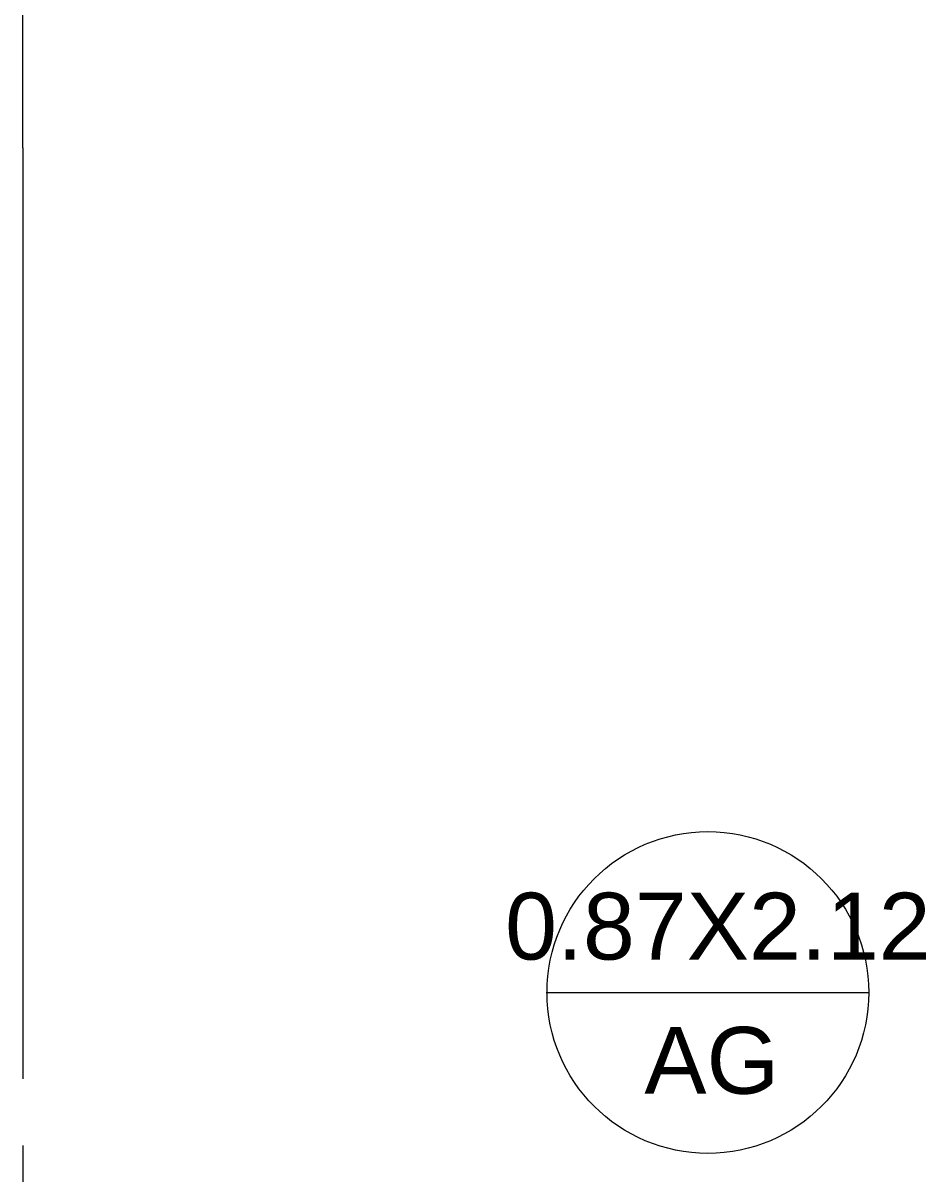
# Model space of a CAD drawing. Header units: millimetres. Extents: x 906 to 41302, y 848 to 28850.
# Drawn here: x 22519 to 23865, y 19732 to 21447 of the extents above; entities that cross this region are included whole.
import ezdxf

# ---------------------------------------------------------------- set-up
doc = ezdxf.new("R2010")
doc.units = ezdxf.units.MM
for name, color, linetype in [('PDF_A-ST-AXIS-CEN', 7, 'Continuous'), ('PDF_A-WIN-IDEN', 7, 'Continuous'), ('PDF_X-단위세대$및$주동평면도$A-ST-AXIS-CEN', 7, 'Continuous'), ('PDF_문자', 7, 'Continuous')]:
    doc.layers.add(name, color=color, linetype=linetype)
doc.styles.add('PDF Arial', font='arial.ttf')

msp = doc.modelspace()

# ---------------------------------------------------------------- linework, layer by layer
at = {"layer": 'PDF_A-ST-AXIS-CEN', "lineweight": 5}
msp.add_lwpolyline([(22519.2, 21260.9), (22519.2, 22761.6)], dxfattribs=at)
at = {"layer": 'PDF_A-WIN-IDEN', "lineweight": 13}
msp.add_lwpolyline([(23779.7, 20001.5), (23299.2, 20001.5)], dxfattribs=at)
msp.add_circle((23540, 20002), 239.7, dxfattribs=at)
at = {"layer": 'PDF_X-단위세대$및$주동평면도$A-ST-AXIS-CEN', "lineweight": 5}
for points in [[(22519.2, 21260.9), (22519.2, 19873.4)], [(22519.2, 19773.9), (22519.2, 19673.4)]]:
    msp.add_lwpolyline(points, dxfattribs=at)

# ---------------------------------------------------------------- texts
at = {"layer": 'PDF_문자', "char_height": 99.59, "attachment_point": 7, "style": 'PDF Arial'}
for s, insert in [('0.87X2.12', (23237.8, 20049.7)), ('AG', (23445.3, 19849.7))]:
    msp.add_mtext(s, dxfattribs=dict(at, insert=insert))

doc.saveas('drawing.dxf')
